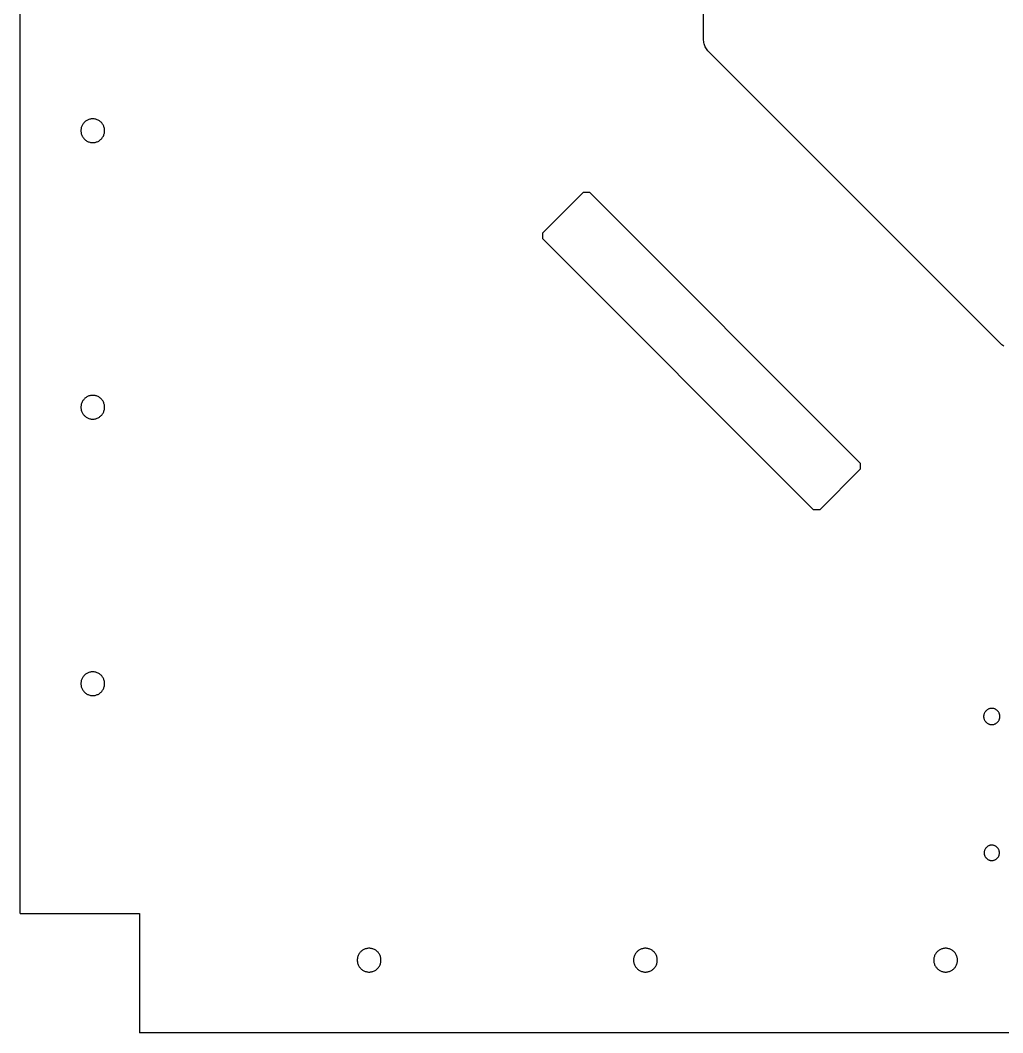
# Model space of a CAD drawing. Extents: x 393 to 866, y -23 to 443.
# Drawn here: x 393.3 to 616.8, y -23.1 to 207.1 of the extents above; entities that cross this region are included whole.
import ezdxf

# ---------------------------------------------------------------- set-up
doc = ezdxf.new("R2010")
doc.units = 0
doc.layers.get('0').update_dxf_attribs({"linetype": 'CONTINUOUS'})

msp = doc.modelspace()

# ---------------------------------------------------------------- linework, layer by layer
for p, q in [((393.28, 3.99), (393.28, 422.79)), ((548.71, 202.52), (548.71, 224.28)), ((548.74, 202.26), (548.71, 202.52)), ((548.78, 202), (548.74, 202.26)), ((548.84, 201.74), (548.78, 202)), ((548.91, 201.49), (548.84, 201.74)), ((549.01, 201.25), (548.91, 201.49)), ((549.11, 201.01), (549.01, 201.25)), ((549.24, 200.78), (549.11, 201.01)), ((549.38, 200.56), (549.24, 200.78)), ((549.53, 200.34), (549.38, 200.56)), ((549.69, 200.14), (549.53, 200.34)), ((549.87, 199.95), (549.69, 200.14)), ((616.34, 133.48), (549.87, 199.95)), ((408.28, 184.2), (408.13, 184.1)), ((408.43, 184.3), (408.28, 184.2)), ((408.58, 184.38), (408.43, 184.3)), ((408.74, 184.45), (408.58, 184.38)), ((408.91, 184.51), (408.74, 184.45)), ((409.08, 184.57), (408.91, 184.51)), ((409.25, 184.61), (409.08, 184.57)), ((409.42, 184.63), (409.25, 184.61)), ((409.6, 184.65), (409.42, 184.63)), ((409.78, 184.66), (409.6, 184.65)), ((409.95, 184.65), (409.78, 184.66)), ((410.13, 184.63), (409.95, 184.65)), ((410.3, 184.61), (410.13, 184.63)), ((410.48, 184.57), (410.3, 184.61)), ((410.64, 184.51), (410.48, 184.57)), ((410.81, 184.45), (410.64, 184.51)), ((410.97, 184.38), (410.81, 184.45)), ((411.13, 184.3), (410.97, 184.38)), ((411.28, 184.2), (411.13, 184.3)), ((411.42, 184.1), (411.28, 184.2)), ((407.1, 182.31), (407.08, 182.13)), ((407.08, 182.13), (407.08, 181.96)), ((407.08, 181.96), (407.08, 181.78)), ((407.13, 182.48), (407.1, 182.31)), ((407.17, 182.66), (407.13, 182.48)), ((407.22, 182.82), (407.17, 182.66)), ((407.28, 182.99), (407.22, 182.82)), ((407.36, 183.15), (407.28, 182.99)), ((407.44, 183.31), (407.36, 183.15)), ((407.53, 183.46), (407.44, 183.31)), ((407.63, 183.6), (407.53, 183.46)), ((407.75, 183.74), (407.63, 183.6)), ((407.87, 183.87), (407.75, 183.74)), ((408, 183.99), (407.87, 183.87)), ((408.13, 184.1), (408, 183.99)), ((411.56, 183.99), (411.42, 184.1)), ((411.69, 183.87), (411.56, 183.99)), ((411.81, 183.74), (411.69, 183.87)), ((411.92, 183.6), (411.81, 183.74)), ((412.02, 183.46), (411.92, 183.6)), ((412.12, 183.31), (412.02, 183.46)), ((412.2, 183.15), (412.12, 183.31)), ((412.27, 182.99), (412.2, 183.15)), ((412.33, 182.82), (412.27, 182.99)), ((412.38, 182.66), (412.33, 182.82)), ((412.43, 182.48), (412.38, 182.66)), ((412.45, 182.31), (412.43, 182.48)), ((412.47, 182.13), (412.45, 182.31)), ((412.48, 181.96), (412.47, 182.13)), ((412.47, 181.78), (412.48, 181.96)), ((407.08, 181.78), (407.1, 181.6)), ((407.1, 181.6), (407.13, 181.43)), ((407.13, 181.43), (407.17, 181.26)), ((407.17, 181.26), (407.22, 181.09)), ((407.22, 181.09), (407.28, 180.92)), ((407.28, 180.92), (407.36, 180.76)), ((407.36, 180.76), (407.44, 180.61)), ((407.44, 180.61), (407.53, 180.46)), ((407.53, 180.46), (407.63, 180.31)), ((407.63, 180.31), (407.75, 180.18)), ((407.75, 180.18), (407.87, 180.05)), ((407.87, 180.05), (408, 179.93)), ((408, 179.93), (408.13, 179.82)), ((408.13, 179.82), (408.28, 179.71)), ((408.28, 179.71), (408.43, 179.62)), ((408.43, 179.62), (408.58, 179.54)), ((410.97, 179.54), (411.13, 179.62)), ((411.13, 179.62), (411.28, 179.71)), ((411.28, 179.71), (411.42, 179.82)), ((411.42, 179.82), (411.56, 179.93)), ((411.56, 179.93), (411.69, 180.05)), ((411.69, 180.05), (411.81, 180.18)), ((411.81, 180.18), (411.92, 180.31)), ((411.92, 180.31), (412.02, 180.46)), ((412.02, 180.46), (412.12, 180.61)), ((412.12, 180.61), (412.2, 180.76)), ((412.2, 180.76), (412.27, 180.92)), ((412.27, 180.92), (412.33, 181.09)), ((412.33, 181.09), (412.38, 181.26)), ((412.38, 181.26), (412.43, 181.43)), ((412.43, 181.43), (412.45, 181.6)), ((412.45, 181.6), (412.47, 181.78)), ((408.58, 179.54), (408.74, 179.46)), ((408.74, 179.46), (408.91, 179.4)), ((408.91, 179.4), (409.08, 179.35)), ((409.08, 179.35), (409.25, 179.31)), ((409.25, 179.31), (409.42, 179.28)), ((409.42, 179.28), (409.6, 179.26)), ((409.6, 179.26), (409.78, 179.26)), ((409.78, 179.26), (409.95, 179.26)), ((409.95, 179.26), (410.13, 179.28)), ((410.13, 179.28), (410.3, 179.31)), ((410.3, 179.31), (410.48, 179.35)), ((410.48, 179.35), (410.64, 179.4)), ((410.64, 179.4), (410.81, 179.46)), ((410.81, 179.46), (410.97, 179.54)), ((512.19, 158.78), (521.38, 167.97)), ((521.38, 167.97), (522.79, 167.97)), ((522.79, 167.97), (584.36, 106.4)), ((512.19, 157.37), (512.19, 158.78)), ((573.76, 95.8), (512.19, 157.37)), ((616.55, 133.29), (616.34, 133.48)), ((616.77, 133.11), (616.55, 133.29)), ((617.01, 132.95), (616.77, 133.11)), ((407.17, 119.8), (407.13, 119.63)), ((407.22, 119.97), (407.17, 119.8)), ((407.28, 120.13), (407.22, 119.97)), ((407.36, 120.29), (407.28, 120.13)), ((407.44, 120.45), (407.36, 120.29)), ((407.53, 120.6), (407.44, 120.45)), ((407.63, 120.74), (407.53, 120.6)), ((407.75, 120.88), (407.63, 120.74)), ((407.87, 121.01), (407.75, 120.88)), ((408, 121.13), (407.87, 121.01)), ((408.13, 121.24), (408, 121.13)), ((408.28, 121.34), (408.13, 121.24)), ((408.43, 121.44), (408.28, 121.34)), ((408.58, 121.52), (408.43, 121.44)), ((408.74, 121.59), (408.58, 121.52)), ((408.91, 121.66), (408.74, 121.59)), ((409.08, 121.71), (408.91, 121.66)), ((409.25, 121.75), (409.08, 121.71)), ((409.42, 121.78), (409.25, 121.75)), ((409.6, 121.79), (409.42, 121.78)), ((409.78, 121.8), (409.6, 121.79)), ((409.95, 121.79), (409.78, 121.8)), ((410.13, 121.78), (409.95, 121.79)), ((410.3, 121.75), (410.13, 121.78)), ((410.48, 121.71), (410.3, 121.75)), ((410.64, 121.66), (410.48, 121.71)), ((410.81, 121.59), (410.64, 121.66)), ((410.97, 121.52), (410.81, 121.59)), ((411.13, 121.44), (410.97, 121.52)), ((411.28, 121.34), (411.13, 121.44)), ((411.42, 121.24), (411.28, 121.34)), ((411.56, 121.13), (411.42, 121.24)), ((411.69, 121.01), (411.56, 121.13)), ((411.81, 120.88), (411.69, 121.01)), ((411.92, 120.74), (411.81, 120.88)), ((412.02, 120.6), (411.92, 120.74)), ((412.12, 120.45), (412.02, 120.6)), ((412.2, 120.29), (412.12, 120.45)), ((412.27, 120.13), (412.2, 120.29)), ((412.33, 119.97), (412.27, 120.13)), ((412.38, 119.8), (412.33, 119.97)), ((412.43, 119.63), (412.38, 119.8)), ((407.1, 119.45), (407.08, 119.28)), ((407.08, 119.28), (407.08, 119.1)), ((407.08, 119.1), (407.08, 118.92)), ((407.08, 118.92), (407.1, 118.75)), ((407.13, 119.63), (407.1, 119.45)), ((407.1, 118.75), (407.13, 118.57)), ((407.13, 118.57), (407.17, 118.4)), ((407.17, 118.4), (407.22, 118.23)), ((407.22, 118.23), (407.28, 118.07)), ((407.28, 118.07), (407.36, 117.91)), ((407.36, 117.91), (407.44, 117.75)), ((407.44, 117.75), (407.53, 117.6)), ((407.53, 117.6), (407.63, 117.46)), ((407.63, 117.46), (407.75, 117.32)), ((411.81, 117.32), (411.92, 117.46)), ((411.92, 117.46), (412.02, 117.6)), ((412.02, 117.6), (412.12, 117.75)), ((412.12, 117.75), (412.2, 117.91)), ((412.2, 117.91), (412.27, 118.07)), ((412.27, 118.07), (412.33, 118.23)), ((412.33, 118.23), (412.38, 118.4)), ((412.38, 118.4), (412.43, 118.57)), ((412.45, 119.45), (412.43, 119.63)), ((412.43, 118.57), (412.45, 118.75)), ((412.47, 119.28), (412.45, 119.45)), ((412.45, 118.75), (412.47, 118.92)), ((412.48, 119.1), (412.47, 119.28)), ((412.47, 118.92), (412.48, 119.1)), ((407.75, 117.32), (407.87, 117.19)), ((407.87, 117.19), (408, 117.07)), ((408, 117.07), (408.13, 116.96)), ((408.13, 116.96), (408.28, 116.85)), ((408.28, 116.85), (408.43, 116.76)), ((408.43, 116.76), (408.58, 116.68)), ((408.58, 116.68), (408.74, 116.61)), ((408.74, 116.61), (408.91, 116.54)), ((408.91, 116.54), (409.08, 116.49)), ((409.08, 116.49), (409.25, 116.45)), ((409.25, 116.45), (409.42, 116.42)), ((409.42, 116.42), (409.6, 116.41)), ((409.6, 116.41), (409.78, 116.4)), ((409.78, 116.4), (409.95, 116.41)), ((409.95, 116.41), (410.13, 116.42)), ((410.13, 116.42), (410.3, 116.45)), ((410.3, 116.45), (410.48, 116.49)), ((410.48, 116.49), (410.64, 116.54)), ((410.64, 116.54), (410.81, 116.61)), ((410.81, 116.61), (410.97, 116.68)), ((410.97, 116.68), (411.13, 116.76)), ((411.13, 116.76), (411.28, 116.85)), ((411.28, 116.85), (411.42, 116.96)), ((411.42, 116.96), (411.56, 117.07)), ((411.56, 117.07), (411.69, 117.19)), ((411.69, 117.19), (411.81, 117.32)), ((584.36, 106.4), (584.36, 104.99)), ((584.36, 104.99), (575.17, 95.8)), ((575.17, 95.8), (573.76, 95.8)), ((407.44, 57.59), (407.36, 57.44)), ((407.53, 57.74), (407.44, 57.59)), ((407.63, 57.89), (407.53, 57.74)), ((407.75, 58.02), (407.63, 57.89)), ((407.87, 58.15), (407.75, 58.02)), ((408, 58.27), (407.87, 58.15)), ((408.13, 58.38), (408, 58.27)), ((408.28, 58.49), (408.13, 58.38)), ((408.43, 58.58), (408.28, 58.49)), ((408.58, 58.66), (408.43, 58.58)), ((408.74, 58.74), (408.58, 58.66)), ((408.91, 58.8), (408.74, 58.74)), ((409.08, 58.85), (408.91, 58.8)), ((409.25, 58.89), (409.08, 58.85)), ((409.42, 58.92), (409.25, 58.89)), ((409.6, 58.94), (409.42, 58.92)), ((409.78, 58.94), (409.6, 58.94)), ((409.95, 58.94), (409.78, 58.94)), ((410.13, 58.92), (409.95, 58.94)), ((410.3, 58.89), (410.13, 58.92)), ((410.48, 58.85), (410.3, 58.89)), ((410.64, 58.8), (410.48, 58.85)), ((410.81, 58.74), (410.64, 58.8)), ((410.97, 58.66), (410.81, 58.74)), ((411.13, 58.58), (410.97, 58.66)), ((411.28, 58.49), (411.13, 58.58)), ((411.42, 58.38), (411.28, 58.49)), ((411.56, 58.27), (411.42, 58.38)), ((411.69, 58.15), (411.56, 58.27)), ((411.81, 58.02), (411.69, 58.15)), ((411.92, 57.89), (411.81, 58.02)), ((412.02, 57.74), (411.92, 57.89)), ((412.12, 57.59), (412.02, 57.74)), ((412.2, 57.44), (412.12, 57.59)), ((407.1, 56.6), (407.08, 56.42)), ((407.08, 56.42), (407.08, 56.24)), ((407.08, 56.24), (407.08, 56.07)), ((407.08, 56.07), (407.1, 55.89)), ((407.13, 56.77), (407.1, 56.6)), ((407.1, 55.89), (407.13, 55.72)), ((407.17, 56.94), (407.13, 56.77)), ((407.13, 55.72), (407.17, 55.54)), ((407.22, 57.11), (407.17, 56.94)), ((407.17, 55.54), (407.22, 55.37)), ((407.28, 57.28), (407.22, 57.11)), ((407.22, 55.37), (407.28, 55.21)), ((407.36, 57.44), (407.28, 57.28)), ((412.27, 57.28), (412.2, 57.44)), ((412.33, 57.11), (412.27, 57.28)), ((412.27, 55.21), (412.33, 55.37)), ((412.38, 56.94), (412.33, 57.11)), ((412.33, 55.37), (412.38, 55.54)), ((412.43, 56.77), (412.38, 56.94)), ((412.38, 55.54), (412.43, 55.72)), ((412.45, 56.6), (412.43, 56.77)), ((412.43, 55.72), (412.45, 55.89)), ((412.47, 56.42), (412.45, 56.6)), ((412.45, 55.89), (412.47, 56.07)), ((412.48, 56.24), (412.47, 56.42)), ((412.47, 56.07), (412.48, 56.24)), ((407.28, 55.21), (407.36, 55.05)), ((407.36, 55.05), (407.44, 54.89)), ((407.44, 54.89), (407.53, 54.74)), ((407.53, 54.74), (407.63, 54.6)), ((407.63, 54.6), (407.75, 54.46)), ((407.75, 54.46), (407.87, 54.33)), ((407.87, 54.33), (408, 54.21)), ((408, 54.21), (408.13, 54.1)), ((408.13, 54.1), (408.28, 54)), ((408.28, 54), (408.43, 53.9)), ((408.43, 53.9), (408.58, 53.82)), ((408.58, 53.82), (408.74, 53.75)), ((408.74, 53.75), (408.91, 53.69)), ((408.91, 53.69), (409.08, 53.63)), ((409.08, 53.63), (409.25, 53.59)), ((409.25, 53.59), (409.42, 53.57)), ((409.42, 53.57), (409.6, 53.55)), ((409.6, 53.55), (409.78, 53.54)), ((409.78, 53.54), (409.95, 53.55)), ((409.95, 53.55), (410.13, 53.57)), ((410.13, 53.57), (410.3, 53.59)), ((410.3, 53.59), (410.48, 53.63)), ((410.48, 53.63), (410.64, 53.69)), ((410.64, 53.69), (410.81, 53.75)), ((410.81, 53.75), (410.97, 53.82)), ((410.97, 53.82), (411.13, 53.9)), ((411.13, 53.9), (411.28, 54)), ((411.28, 54), (411.42, 54.1)), ((411.42, 54.1), (411.56, 54.21)), ((411.56, 54.21), (411.69, 54.33)), ((411.69, 54.33), (411.81, 54.46)), ((411.81, 54.46), (411.92, 54.6)), ((411.92, 54.6), (412.02, 54.74)), ((412.02, 54.74), (412.12, 54.89)), ((412.12, 54.89), (412.2, 55.05)), ((412.2, 55.05), (412.27, 55.21)), ((612.44, 49.03), (612.43, 48.91)), ((612.43, 48.91), (612.43, 48.79)), ((612.43, 48.79), (612.43, 48.66)), ((612.43, 48.66), (612.44, 48.54)), ((612.46, 49.15), (612.44, 49.03)), ((612.44, 48.54), (612.46, 48.42)), ((612.49, 49.26), (612.46, 49.15)), ((612.46, 48.42), (612.49, 48.31)), ((612.53, 49.38), (612.49, 49.26)), ((612.57, 49.49), (612.53, 49.38)), ((612.62, 49.6), (612.57, 49.49)), ((612.67, 49.71), (612.62, 49.6)), ((612.74, 49.81), (612.67, 49.71)), ((612.81, 49.91), (612.74, 49.81)), ((612.89, 50.01), (612.81, 49.91)), ((612.97, 50.09), (612.89, 50.01)), ((613.06, 50.18), (612.97, 50.09)), ((613.15, 50.25), (613.06, 50.18)), ((613.25, 50.32), (613.15, 50.25)), ((613.35, 50.39), (613.25, 50.32)), ((613.46, 50.44), (613.35, 50.39)), ((613.57, 50.49), (613.46, 50.44)), ((613.68, 50.54), (613.57, 50.49)), ((613.8, 50.57), (613.68, 50.54)), ((613.92, 50.6), (613.8, 50.57)), ((614.04, 50.62), (613.92, 50.6)), ((614.16, 50.63), (614.04, 50.62)), ((614.28, 50.64), (614.16, 50.63)), ((614.4, 50.63), (614.28, 50.64)), ((614.52, 50.62), (614.4, 50.63)), ((614.64, 50.6), (614.52, 50.62)), ((614.76, 50.57), (614.64, 50.6)), ((614.87, 50.54), (614.76, 50.57)), ((614.98, 50.49), (614.87, 50.54)), ((615.1, 50.44), (614.98, 50.49)), ((615.2, 50.39), (615.1, 50.44)), ((615.3, 50.32), (615.2, 50.39)), ((615.4, 50.25), (615.3, 50.32)), ((615.5, 50.18), (615.4, 50.25)), ((615.59, 50.09), (615.5, 50.18)), ((615.67, 50.01), (615.59, 50.09)), ((615.74, 49.91), (615.67, 50.01)), ((615.82, 49.81), (615.74, 49.91)), ((615.88, 49.71), (615.82, 49.81)), ((615.94, 49.6), (615.88, 49.71)), ((615.99, 49.49), (615.94, 49.6)), ((616.03, 49.38), (615.99, 49.49)), ((616.06, 49.26), (616.03, 49.38)), ((616.09, 49.15), (616.06, 49.26)), ((616.06, 48.31), (616.09, 48.42)), ((616.11, 49.03), (616.09, 49.15)), ((616.09, 48.42), (616.11, 48.54)), ((616.12, 48.91), (616.11, 49.03)), ((616.11, 48.54), (616.12, 48.66)), ((616.13, 48.79), (616.12, 48.91)), ((616.12, 48.66), (616.13, 48.79)), ((612.49, 48.31), (612.53, 48.19)), ((612.53, 48.19), (612.57, 48.08)), ((612.57, 48.08), (612.62, 47.97)), ((612.62, 47.97), (612.67, 47.86)), ((612.67, 47.86), (612.74, 47.76)), ((612.74, 47.76), (612.81, 47.66)), ((612.81, 47.66), (612.89, 47.57)), ((612.89, 47.57), (612.97, 47.48)), ((612.97, 47.48), (613.06, 47.39)), ((613.06, 47.39), (613.15, 47.32)), ((613.15, 47.32), (613.25, 47.25)), ((613.25, 47.25), (613.35, 47.18)), ((613.35, 47.18), (613.46, 47.13)), ((613.46, 47.13), (613.57, 47.08)), ((613.57, 47.08), (613.68, 47.03)), ((613.68, 47.03), (613.8, 47)), ((613.8, 47), (613.92, 46.97)), ((613.92, 46.97), (614.04, 46.95)), ((614.04, 46.95), (614.16, 46.94)), ((614.16, 46.94), (614.28, 46.94)), ((614.28, 46.94), (614.4, 46.94)), ((614.4, 46.94), (614.52, 46.95)), ((614.52, 46.95), (614.64, 46.97)), ((614.64, 46.97), (614.76, 47)), ((614.76, 47), (614.87, 47.03)), ((614.87, 47.03), (614.98, 47.08)), ((614.98, 47.08), (615.1, 47.13)), ((615.1, 47.13), (615.2, 47.18)), ((615.2, 47.18), (615.3, 47.25)), ((615.3, 47.25), (615.4, 47.32)), ((615.4, 47.32), (615.5, 47.39)), ((615.5, 47.39), (615.59, 47.48)), ((615.59, 47.48), (615.67, 47.57)), ((615.67, 47.57), (615.74, 47.66)), ((615.74, 47.66), (615.82, 47.76)), ((615.82, 47.76), (615.88, 47.86)), ((615.88, 47.86), (615.94, 47.97)), ((615.94, 47.97), (615.99, 48.08)), ((615.99, 48.08), (616.03, 48.19)), ((616.03, 48.19), (616.06, 48.31)), ((612.66, 18.46), (612.62, 18.35)), ((612.71, 18.56), (612.66, 18.46)), ((612.76, 18.66), (612.71, 18.56)), ((612.82, 18.76), (612.76, 18.66)), ((612.89, 18.85), (612.82, 18.76)), ((612.96, 18.94), (612.89, 18.85)), ((613.04, 19.02), (612.96, 18.94)), ((613.12, 19.1), (613.04, 19.02)), ((613.21, 19.17), (613.12, 19.1)), ((613.3, 19.24), (613.21, 19.17)), ((613.4, 19.3), (613.3, 19.24)), ((613.5, 19.36), (613.4, 19.3)), ((613.61, 19.4), (613.5, 19.36)), ((613.71, 19.44), (613.61, 19.4)), ((613.82, 19.48), (613.71, 19.44)), ((613.94, 19.5), (613.82, 19.48)), ((614.05, 19.52), (613.94, 19.5)), ((614.16, 19.53), (614.05, 19.52)), ((614.28, 19.54), (614.16, 19.53)), ((614.39, 19.53), (614.28, 19.54)), ((614.51, 19.52), (614.39, 19.53)), ((614.62, 19.5), (614.51, 19.52)), ((614.73, 19.48), (614.62, 19.5)), ((614.84, 19.44), (614.73, 19.48)), ((614.95, 19.4), (614.84, 19.44)), ((615.05, 19.36), (614.95, 19.4)), ((615.15, 19.3), (615.05, 19.36)), ((615.25, 19.24), (615.15, 19.3)), ((615.34, 19.17), (615.25, 19.24)), ((615.43, 19.1), (615.34, 19.17)), ((615.51, 19.02), (615.43, 19.1)), ((615.59, 18.94), (615.51, 19.02)), ((615.67, 18.85), (615.59, 18.94)), ((615.73, 18.76), (615.67, 18.85)), ((615.79, 18.66), (615.73, 18.76)), ((615.85, 18.56), (615.79, 18.66)), ((615.89, 18.46), (615.85, 18.56)), ((615.93, 18.35), (615.89, 18.46)), ((612.54, 18.01), (612.53, 17.9)), ((612.53, 17.9), (612.53, 17.79)), ((612.53, 17.79), (612.53, 17.67)), ((612.53, 17.67), (612.54, 17.56)), ((612.56, 18.13), (612.54, 18.01)), ((612.54, 17.56), (612.56, 17.44)), ((612.59, 18.24), (612.56, 18.13)), ((612.56, 17.44), (612.59, 17.33)), ((612.62, 18.35), (612.59, 18.24)), ((612.59, 17.33), (612.62, 17.22)), ((612.62, 17.22), (612.66, 17.12)), ((612.66, 17.12), (612.71, 17.01)), ((612.71, 17.01), (612.76, 16.91)), ((612.76, 16.91), (612.82, 16.81)), ((612.82, 16.81), (612.89, 16.72)), ((612.89, 16.72), (612.96, 16.63)), ((612.96, 16.63), (613.04, 16.55)), ((613.04, 16.55), (613.12, 16.47)), ((613.12, 16.47), (613.21, 16.4)), ((613.21, 16.4), (613.3, 16.33)), ((613.3, 16.33), (613.4, 16.27)), ((613.4, 16.27), (613.5, 16.22)), ((613.5, 16.22), (613.61, 16.17)), ((613.61, 16.17), (613.71, 16.13)), ((613.71, 16.13), (613.82, 16.1)), ((614.73, 16.1), (614.84, 16.13)), ((614.84, 16.13), (614.95, 16.17)), ((614.95, 16.17), (615.05, 16.22)), ((615.05, 16.22), (615.15, 16.27)), ((615.15, 16.27), (615.25, 16.33)), ((615.25, 16.33), (615.34, 16.4)), ((615.34, 16.4), (615.43, 16.47)), ((615.43, 16.47), (615.51, 16.55)), ((615.51, 16.55), (615.59, 16.63)), ((615.59, 16.63), (615.67, 16.72)), ((615.67, 16.72), (615.73, 16.81)), ((615.73, 16.81), (615.79, 16.91)), ((615.79, 16.91), (615.85, 17.01)), ((615.85, 17.01), (615.89, 17.12)), ((615.89, 17.12), (615.93, 17.22)), ((615.97, 18.24), (615.93, 18.35)), ((615.93, 17.22), (615.97, 17.33)), ((615.99, 18.13), (615.97, 18.24)), ((615.97, 17.33), (615.99, 17.44)), ((616.01, 18.01), (615.99, 18.13)), ((615.99, 17.44), (616.01, 17.56)), ((616.02, 17.9), (616.01, 18.01)), ((616.01, 17.56), (616.02, 17.67)), ((616.03, 17.79), (616.02, 17.9)), ((616.02, 17.67), (616.03, 17.79)), ((613.82, 16.1), (613.94, 16.07)), ((613.94, 16.07), (614.05, 16.05)), ((614.05, 16.05), (614.16, 16.04)), ((614.16, 16.04), (614.28, 16.04)), ((614.28, 16.04), (614.39, 16.04)), ((614.39, 16.04), (614.51, 16.05)), ((614.51, 16.05), (614.62, 16.07)), ((614.62, 16.07), (614.73, 16.1)), ((393.28, 3.99), (420.38, 3.99)), ((420.38, 3.99), (420.38, -23.11)), ((470.85, -4.58), (470.72, -4.71)), ((470.99, -4.47), (470.85, -4.58)), ((471.13, -4.37), (470.99, -4.47)), ((471.28, -4.28), (471.13, -4.37)), ((471.44, -4.19), (471.28, -4.28)), ((471.6, -4.12), (471.44, -4.19)), ((471.77, -4.06), (471.6, -4.12)), ((471.94, -4.01), (471.77, -4.06)), ((472.11, -3.97), (471.94, -4.01)), ((472.28, -3.94), (472.11, -3.97)), ((472.46, -3.92), (472.28, -3.94)), ((472.63, -3.91), (472.46, -3.92)), ((472.81, -3.92), (472.63, -3.91)), ((472.99, -3.94), (472.81, -3.92)), ((473.16, -3.97), (472.99, -3.94)), ((473.33, -4.01), (473.16, -3.97)), ((473.5, -4.06), (473.33, -4.01)), ((473.67, -4.12), (473.5, -4.06)), ((473.83, -4.19), (473.67, -4.12)), ((473.98, -4.28), (473.83, -4.19)), ((474.13, -4.37), (473.98, -4.28)), ((474.28, -4.47), (474.13, -4.37)), ((474.41, -4.58), (474.28, -4.47)), ((474.54, -4.71), (474.41, -4.58)), ((533.71, -4.58), (533.58, -4.71)), ((533.85, -4.47), (533.71, -4.58)), ((533.99, -4.37), (533.85, -4.47)), ((534.14, -4.28), (533.99, -4.37)), ((534.3, -4.19), (534.14, -4.28)), ((534.46, -4.12), (534.3, -4.19)), ((534.62, -4.06), (534.46, -4.12)), ((534.79, -4.01), (534.62, -4.06)), ((534.96, -3.97), (534.79, -4.01)), ((535.14, -3.94), (534.96, -3.97)), ((535.31, -3.92), (535.14, -3.94)), ((535.49, -3.91), (535.31, -3.92)), ((535.67, -3.92), (535.49, -3.91)), ((535.84, -3.94), (535.67, -3.92)), ((536.02, -3.97), (535.84, -3.94)), ((536.19, -4.01), (536.02, -3.97)), ((536.36, -4.06), (536.19, -4.01)), ((536.52, -4.12), (536.36, -4.06)), ((536.69, -4.19), (536.52, -4.12)), ((536.84, -4.28), (536.69, -4.19)), ((536.99, -4.37), (536.84, -4.28)), ((537.13, -4.47), (536.99, -4.37)), ((537.27, -4.58), (537.13, -4.47)), ((537.4, -4.71), (537.27, -4.58)), ((602, -4.58), (601.87, -4.71)), ((602.13, -4.47), (602, -4.58)), ((602.28, -4.37), (602.13, -4.47)), ((602.43, -4.28), (602.28, -4.37)), ((602.58, -4.19), (602.43, -4.28)), ((602.74, -4.12), (602.58, -4.19)), ((602.91, -4.06), (602.74, -4.12)), ((603.08, -4.01), (602.91, -4.06)), ((603.25, -3.97), (603.08, -4.01)), ((603.42, -3.94), (603.25, -3.97)), ((603.6, -3.92), (603.42, -3.94)), ((603.78, -3.91), (603.6, -3.92)), ((603.95, -3.92), (603.78, -3.91)), ((604.13, -3.94), (603.95, -3.92)), ((604.3, -3.97), (604.13, -3.94)), ((604.48, -4.01), (604.3, -3.97)), ((604.64, -4.06), (604.48, -4.01)), ((604.81, -4.12), (604.64, -4.06)), ((604.97, -4.19), (604.81, -4.12)), ((605.13, -4.28), (604.97, -4.19)), ((605.28, -4.37), (605.13, -4.28)), ((605.42, -4.47), (605.28, -4.37)), ((605.56, -4.58), (605.42, -4.47)), ((605.69, -4.71), (605.56, -4.58)), ((469.94, -6.44), (469.93, -6.61)), ((469.93, -6.61), (469.94, -6.79)), ((469.96, -6.26), (469.94, -6.44)), ((469.94, -6.79), (469.96, -6.97)), ((469.99, -6.09), (469.96, -6.26)), ((470.03, -5.92), (469.99, -6.09)), ((470.08, -5.75), (470.03, -5.92)), ((470.14, -5.58), (470.08, -5.75)), ((470.21, -5.42), (470.14, -5.58)), ((470.3, -5.26), (470.21, -5.42)), ((470.39, -5.11), (470.3, -5.26)), ((470.49, -4.97), (470.39, -5.11)), ((470.6, -4.83), (470.49, -4.97)), ((470.72, -4.71), (470.6, -4.83)), ((474.66, -4.83), (474.54, -4.71)), ((474.78, -4.97), (474.66, -4.83)), ((474.88, -5.11), (474.78, -4.97)), ((474.97, -5.26), (474.88, -5.11)), ((475.06, -5.42), (474.97, -5.26)), ((475.13, -5.58), (475.06, -5.42)), ((475.19, -5.75), (475.13, -5.58)), ((475.24, -5.92), (475.19, -5.75)), ((475.28, -6.09), (475.24, -5.92)), ((475.31, -6.26), (475.28, -6.09)), ((475.33, -6.44), (475.31, -6.26)), ((475.31, -6.97), (475.33, -6.79)), ((475.33, -6.61), (475.33, -6.44)), ((475.33, -6.79), (475.33, -6.61)), ((532.8, -6.44), (532.79, -6.61)), ((532.79, -6.61), (532.8, -6.79)), ((532.81, -6.26), (532.8, -6.44)), ((532.8, -6.79), (532.81, -6.97)), ((532.84, -6.09), (532.81, -6.26)), ((532.88, -5.92), (532.84, -6.09)), ((532.93, -5.75), (532.88, -5.92)), ((533, -5.58), (532.93, -5.75)), ((533.07, -5.42), (533, -5.58)), ((533.15, -5.26), (533.07, -5.42)), ((533.25, -5.11), (533.15, -5.26)), ((533.35, -4.97), (533.25, -5.11)), ((533.46, -4.83), (533.35, -4.97)), ((533.58, -4.71), (533.46, -4.83)), ((537.52, -4.83), (537.4, -4.71)), ((537.63, -4.97), (537.52, -4.83)), ((537.74, -5.11), (537.63, -4.97)), ((537.83, -5.26), (537.74, -5.11)), ((537.91, -5.42), (537.83, -5.26)), ((537.99, -5.58), (537.91, -5.42)), ((538.05, -5.75), (537.99, -5.58)), ((538.1, -5.92), (538.05, -5.75)), ((538.14, -6.09), (538.1, -5.92)), ((538.17, -6.26), (538.14, -6.09)), ((538.19, -6.44), (538.17, -6.26)), ((538.17, -6.97), (538.19, -6.79)), ((538.19, -6.61), (538.19, -6.44)), ((538.19, -6.79), (538.19, -6.61)), ((601.1, -6.26), (601.08, -6.44)), ((601.08, -6.44), (601.08, -6.61)), ((601.08, -6.61), (601.08, -6.79)), ((601.08, -6.79), (601.1, -6.97)), ((601.13, -6.09), (601.1, -6.26)), ((601.17, -5.92), (601.13, -6.09)), ((601.22, -5.75), (601.17, -5.92)), ((601.28, -5.58), (601.22, -5.75)), ((601.36, -5.42), (601.28, -5.58)), ((601.44, -5.26), (601.36, -5.42)), ((601.53, -5.11), (601.44, -5.26)), ((601.63, -4.97), (601.53, -5.11)), ((601.75, -4.83), (601.63, -4.97)), ((601.87, -4.71), (601.75, -4.83)), ((605.81, -4.83), (605.69, -4.71)), ((605.92, -4.97), (605.81, -4.83)), ((606.02, -5.11), (605.92, -4.97)), ((606.12, -5.26), (606.02, -5.11)), ((606.2, -5.42), (606.12, -5.26)), ((606.27, -5.58), (606.2, -5.42)), ((606.33, -5.75), (606.27, -5.58)), ((606.38, -5.92), (606.33, -5.75)), ((606.43, -6.09), (606.38, -5.92)), ((606.45, -6.26), (606.43, -6.09)), ((606.47, -6.44), (606.45, -6.26)), ((606.45, -6.97), (606.47, -6.79)), ((606.48, -6.61), (606.47, -6.44)), ((606.47, -6.79), (606.48, -6.61)), ((469.96, -6.97), (469.99, -7.14)), ((469.99, -7.14), (470.03, -7.31)), ((470.03, -7.31), (470.08, -7.48)), ((470.08, -7.48), (470.14, -7.65)), ((470.14, -7.65), (470.21, -7.81)), ((470.21, -7.81), (470.3, -7.96)), ((470.3, -7.96), (470.39, -8.11)), ((470.39, -8.11), (470.49, -8.26)), ((470.49, -8.26), (470.6, -8.39)), ((470.6, -8.39), (470.72, -8.52)), ((470.72, -8.52), (470.85, -8.64)), ((470.85, -8.64), (470.99, -8.76)), ((470.99, -8.76), (471.13, -8.86)), ((471.13, -8.86), (471.28, -8.95)), ((471.28, -8.95), (471.44, -9.04)), ((471.44, -9.04), (471.6, -9.11)), ((471.6, -9.11), (471.77, -9.17)), ((471.77, -9.17), (471.94, -9.22)), ((473.33, -9.22), (473.5, -9.17)), ((473.5, -9.17), (473.67, -9.11)), ((473.67, -9.11), (473.83, -9.04)), ((473.83, -9.04), (473.98, -8.95)), ((473.98, -8.95), (474.13, -8.86)), ((474.13, -8.86), (474.28, -8.76)), ((474.28, -8.76), (474.41, -8.64)), ((474.41, -8.64), (474.54, -8.52)), ((474.54, -8.52), (474.66, -8.39)), ((474.66, -8.39), (474.78, -8.26)), ((474.78, -8.26), (474.88, -8.11)), ((474.88, -8.11), (474.97, -7.96)), ((474.97, -7.96), (475.06, -7.81)), ((475.06, -7.81), (475.13, -7.65)), ((475.13, -7.65), (475.19, -7.48)), ((475.19, -7.48), (475.24, -7.31)), ((475.24, -7.31), (475.28, -7.14)), ((475.28, -7.14), (475.31, -6.97)), ((532.81, -6.97), (532.84, -7.14)), ((532.84, -7.14), (532.88, -7.31)), ((532.88, -7.31), (532.93, -7.48)), ((532.93, -7.48), (533, -7.65)), ((533, -7.65), (533.07, -7.81)), ((533.07, -7.81), (533.15, -7.96)), ((533.15, -7.96), (533.25, -8.11)), ((533.25, -8.11), (533.35, -8.26)), ((533.35, -8.26), (533.46, -8.39)), ((533.46, -8.39), (533.58, -8.52)), ((533.58, -8.52), (533.71, -8.64)), ((533.71, -8.64), (533.85, -8.76)), ((533.85, -8.76), (533.99, -8.86)), ((533.99, -8.86), (534.14, -8.95)), ((534.14, -8.95), (534.3, -9.04)), ((534.3, -9.04), (534.46, -9.11)), ((534.46, -9.11), (534.62, -9.17)), ((534.62, -9.17), (534.79, -9.22)), ((536.19, -9.22), (536.36, -9.17)), ((536.36, -9.17), (536.52, -9.11)), ((536.52, -9.11), (536.69, -9.04)), ((536.69, -9.04), (536.84, -8.95)), ((536.84, -8.95), (536.99, -8.86)), ((536.99, -8.86), (537.13, -8.76)), ((537.13, -8.76), (537.27, -8.64)), ((537.27, -8.64), (537.4, -8.52)), ((537.4, -8.52), (537.52, -8.39)), ((537.52, -8.39), (537.63, -8.26)), ((537.63, -8.26), (537.74, -8.11)), ((537.74, -8.11), (537.83, -7.96)), ((537.83, -7.96), (537.91, -7.81)), ((537.91, -7.81), (537.99, -7.65)), ((537.99, -7.65), (538.05, -7.48)), ((538.05, -7.48), (538.1, -7.31)), ((538.1, -7.31), (538.14, -7.14)), ((538.14, -7.14), (538.17, -6.97)), ((601.1, -6.97), (601.13, -7.14)), ((601.13, -7.14), (601.17, -7.31)), ((601.17, -7.31), (601.22, -7.48)), ((601.22, -7.48), (601.28, -7.65)), ((601.28, -7.65), (601.36, -7.81)), ((601.36, -7.81), (601.44, -7.96)), ((601.44, -7.96), (601.53, -8.11)), ((601.53, -8.11), (601.63, -8.26)), ((601.63, -8.26), (601.75, -8.39)), ((601.75, -8.39), (601.87, -8.52)), ((601.87, -8.52), (602, -8.64)), ((602, -8.64), (602.13, -8.76)), ((602.13, -8.76), (602.28, -8.86)), ((602.28, -8.86), (602.43, -8.95)), ((602.43, -8.95), (602.58, -9.04)), ((602.58, -9.04), (602.74, -9.11)), ((602.74, -9.11), (602.91, -9.17)), ((602.91, -9.17), (603.08, -9.22)), ((604.48, -9.22), (604.64, -9.17)), ((604.64, -9.17), (604.81, -9.11)), ((604.81, -9.11), (604.97, -9.04)), ((604.97, -9.04), (605.13, -8.95)), ((605.13, -8.95), (605.28, -8.86)), ((605.28, -8.86), (605.42, -8.76)), ((605.42, -8.76), (605.56, -8.64)), ((605.56, -8.64), (605.69, -8.52)), ((605.69, -8.52), (605.81, -8.39)), ((605.81, -8.39), (605.92, -8.26)), ((605.92, -8.26), (606.02, -8.11)), ((606.02, -8.11), (606.12, -7.96)), ((606.12, -7.96), (606.2, -7.81)), ((606.2, -7.81), (606.27, -7.65)), ((606.27, -7.65), (606.33, -7.48)), ((606.33, -7.48), (606.38, -7.31)), ((606.38, -7.31), (606.43, -7.14)), ((606.43, -7.14), (606.45, -6.97)), ((471.94, -9.22), (472.11, -9.26)), ((472.11, -9.26), (472.28, -9.29)), ((472.28, -9.29), (472.46, -9.31)), ((472.46, -9.31), (472.63, -9.31)), ((472.63, -9.31), (472.81, -9.31)), ((472.81, -9.31), (472.99, -9.29)), ((472.99, -9.29), (473.16, -9.26)), ((473.16, -9.26), (473.33, -9.22)), ((534.79, -9.22), (534.96, -9.26)), ((534.96, -9.26), (535.14, -9.29)), ((535.14, -9.29), (535.31, -9.31)), ((535.31, -9.31), (535.49, -9.31)), ((535.49, -9.31), (535.67, -9.31)), ((535.67, -9.31), (535.84, -9.29)), ((535.84, -9.29), (536.02, -9.26)), ((536.02, -9.26), (536.19, -9.22)), ((603.08, -9.22), (603.25, -9.26)), ((603.25, -9.26), (603.42, -9.29)), ((603.42, -9.29), (603.6, -9.31)), ((603.6, -9.31), (603.78, -9.31)), ((603.78, -9.31), (603.95, -9.31)), ((603.95, -9.31), (604.13, -9.29)), ((604.13, -9.29), (604.3, -9.26)), ((604.3, -9.26), (604.48, -9.22)), ((619.18, -23.11), (420.38, -23.11))]:
    msp.add_line(p, q)

doc.saveas('drawing.dxf')
